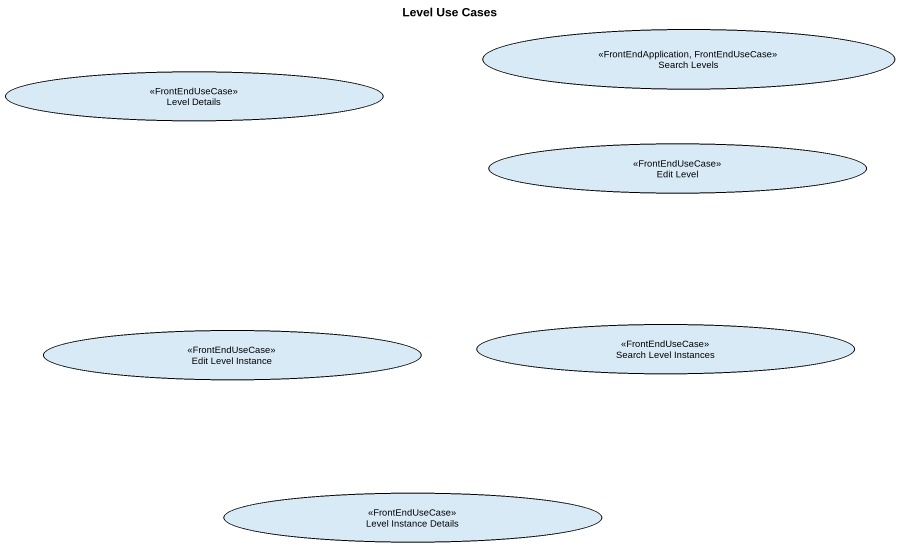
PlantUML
@startuml
title Level Use Cases
usecase "Search Levels" as Search_Levels <<FrontEndApplication, FrontEndUseCase>>
usecase "Level Details" as Level_Details <<FrontEndUseCase>>
usecase "Edit Level" as Edit_Level <<FrontEndUseCase>>
usecase "Search Level Instances" as Search_Level_Instances <<FrontEndUseCase>>
usecase "Edit Level Instance" as Edit_Level_Instance <<FrontEndUseCase>>
usecase "Level Instance Details" as Level_Instance_Details <<FrontEndUseCase>>
@enduml
